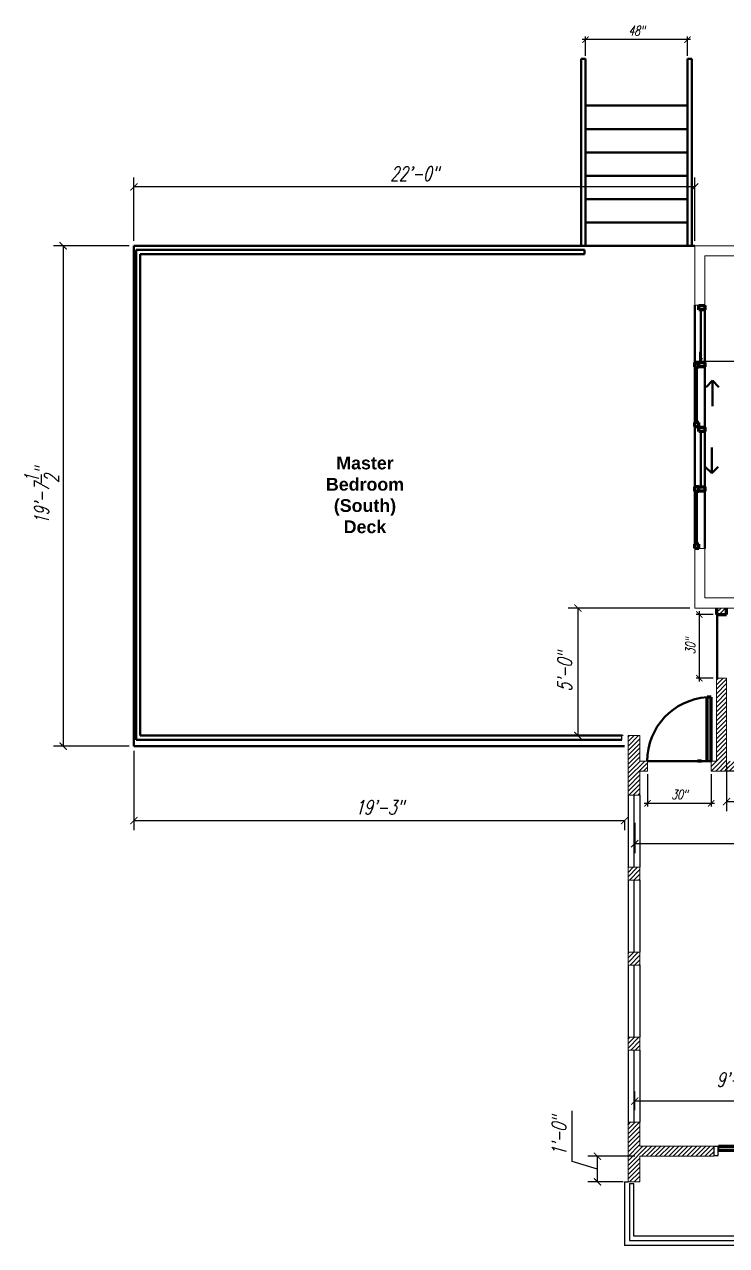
# Model space of a CAD drawing. Extents: x -938 to 746, y -693 to 167.
# Drawn here: x -938 to -607, y -470 to 104 of the extents above; entities that cross this region are included whole.
import ezdxf

# ---------------------------------------------------------------- set-up
doc = ezdxf.new("R2010")
doc.units = 0
doc.header["$LTSCALE"] = 48
doc.header["$MEASUREMENT"] = 0
doc.layers.get('Defpoints').update_dxf_attribs({"color": 11})
for name, color, linetype in [('A-Deck-Edge', 2, 'Continuous'), ('A-Deck-Guardrail', 1, 'Continuous'), ('A-Door', 1, 'Continuous'), ('A-FLOR', 1, 'Continuous'), ('A-Stair', 1, 'Continuous'), ('A-WALL-ext-exs', 2, 'Continuous'), ('A-Wall-Int', 3, 'Continuous'), ('A-Window', 74, 'Continuous'), ('Dim48', 1, 'Continuous'), ('Dim72', 1, 'Continuous'), ('hatch-walls', 165, 'Continuous')]:
    doc.layers.add(name, color=color, linetype=linetype)
doc.layers.add('A-Wall-ext', color=6, linetype='Continuous', lineweight=18)
doc.layers.add('Text-Room Names', color=11, linetype='Continuous', plot=False)
doc.styles.add('Arial_B', font='arialbd.ttf', dxfattribs={"height": 6})
doc.styles.add('ROMANS', font='romans.shx', dxfattribs={"width": 0.7, "oblique": 15})
doc.dimstyles.new('Dim48', dxfattribs={"dimscale": 48, "dimtxt": 0.125, "dimasz": 0.0625, "dimexe": 0.09375, "dimexo": 0.046875, "dimgap": 0.03125, "dimtad": 1, "dimdec": 3, "dimzin": 3, "dimdsep": 46, "dimlunit": 4, "dimtxsty": 'ROMANS', "dimblk1": 'ARCHTICK', "dimblk2": 'ARCHTICK', "dimsah": 1, "dimcen": 0.09375, "dimclrd": 256, "dimclre": 256, "dimclrt": 3, "dimadec": 0, "dimazin": 0, "dimtfac": 1, "dimtdec": 3, "dimtmove": 1, "dimatfit": 1, "dimldrblk": 'ARCHTICK', "dimfxl": 1, "dimtolj": 1, "dimtzin": 0, "dimarcsym": 0})
doc.dimstyles.new('Dim48-in', dxfattribs={"dimscale": 48, "dimtxt": 0.09375, "dimasz": 0.0625, "dimexe": 0.03125, "dimexo": 0.03125, "dimgap": 0.03125, "dimtad": 1, "dimdec": 3, "dimzin": 7, "dimdsep": 46, "dimlunit": 5, "dimtxsty": 'ROMANS', "dimblk1": 'ARCHTICK', "dimblk2": 'ARCHTICK', "dimsah": 1, "dimcen": 0.125, "dimdle": 0.03125, "dimclrd": 256, "dimclre": 256, "dimclrt": 3, "dimadec": 0, "dimazin": 0, "dimtfac": 1, "dimtdec": 3, "dimtmove": 1, "dimatfit": 1, "dimldrblk": 'ARCHTICK', "dimfxl": 1, "dimfrac": 2, "dimtolj": 1, "dimtzin": 0, "dimarcsym": 0})
doc.dimstyles.new('Dim72', dxfattribs={"dimscale": 72, "dimtxt": 0.09375, "dimasz": 0.046875, "dimexe": 0.0625, "dimexo": 0.03125, "dimgap": 0.03125, "dimtad": 1, "dimdec": 3, "dimzin": 1, "dimdsep": 46, "dimlunit": 4, "dimtxsty": 'ROMANS', "dimblk": 'ARCHTICK', "dimcen": 12, "dimclrd": 256, "dimclre": 256, "dimclrt": 3, "dimadec": 4, "dimazin": 0, "dimtfac": 1, "dimtdec": 3, "dimtmove": 1, "dimatfit": 2, "dimldrblk": 'ARCHTICK', "dimfxl": 1, "dimtolj": 1, "dimtzin": 0, "dimarcsym": 0})

# ---------------------------------------------------------------- blocks, each defined once
blk = doc.blocks.new('_ARCHTICK')
at = {"color": 0, "linetype": 'ByBlock', "ltscale": 48, "const_width": 0.15}
blk.add_lwpolyline([(-0.5, -0.5), (0.5, 0.5)], dxfattribs=at)
blk = doc.blocks.new('DIMBLOCK26-Level 1')
at = {"layer": 'Defpoints', "color": 0, "transparency": 16777216}
for p in [(-650.25, -269.3), (-316.75, -269.55), (-316.75, -281.34)]:
    blk.add_point(p, dxfattribs=at)
at = {"layer": 'Dim72', "lineweight": -2, "transparency": 16777216}
for p, q in [((-650.25, -271.55), (-650.25, -285.84)), ((-316.75, -271.8), (-316.75, -285.84)), ((-650.25, -281.34), (-316.75, -281.34))]:
    blk.add_line(p, q, dxfattribs=at)
at = {"layer": 'Dim72', "lineweight": -2, "transparency": 16777216, "xscale": 3.375, "yscale": 3.375, "zscale": 3.375, "rotation": 180}
blk.add_blockref('_ARCHTICK', (-650.25, -281.34), dxfattribs=at)
at = {"layer": 'Dim72', "lineweight": -2, "transparency": 16777216, "xscale": 3.375, "yscale": 3.375, "zscale": 3.375}
blk.add_blockref('_ARCHTICK', (-316.75, -281.34), dxfattribs=at)
at = {"layer": 'Dim72', "color": 3, "transparency": 16777216, "insert": (-483.5, -271.22), "char_height": 6.75, "width": 140.3626, "attachment_point": 5, "style": 'ROMANS'}
blk.add_mtext('\\A1;27\'-9{\\H1x;\\S1/2;}"%%P', dxfattribs=at)
blk = doc.blocks.new('DIMBLOCK31-Level 1')
at = {"layer": 'Defpoints', "color": 0, "transparency": 16777216}
for p in [(-607, -242.5), (-535, -242.5), (-535, -261.55)]:
    blk.add_point(p, dxfattribs=at)
at = {"layer": 'Dim72', "lineweight": -2, "transparency": 16777216}
for p, q in [((-607, -244.75), (-607, -266.05)), ((-535, -244.75), (-535, -266.05)), ((-607, -261.55), (-535, -261.55))]:
    blk.add_line(p, q, dxfattribs=at)
at = {"layer": 'Dim72', "lineweight": -2, "transparency": 16777216, "xscale": 3.375, "yscale": 3.375, "zscale": 3.375, "rotation": 180}
blk.add_blockref('_ARCHTICK', (-607, -261.55), dxfattribs=at)
at = {"layer": 'Dim72', "lineweight": -2, "transparency": 16777216, "xscale": 3.375, "yscale": 3.375, "zscale": 3.375}
blk.add_blockref('_ARCHTICK', (-535, -261.55), dxfattribs=at)
at = {"layer": 'Dim72', "color": 3, "transparency": 16777216, "insert": (-571, -255.28), "char_height": 6.75, "width": 115.4431, "attachment_point": 5, "style": 'ROMANS'}
blk.add_mtext('\\A1;6\'-0"', dxfattribs=at)
blk = doc.blocks.new('*D57')
at = {"layer": 'Defpoints', "color": 0, "transparency": 16777216}
for p in [(-886.01, 27.66), (-886.01, 0), (-622, 0)]:
    blk.add_point(p, dxfattribs=at)
at = {"layer": 'Dim72', "lineweight": -2, "transparency": 16777216}
for p, q in [((-886.01, 2.25), (-886.01, 32.16)), ((-622, 2.25), (-622, 32.16)), ((-622, 27.66), (-886.01, 27.66))]:
    blk.add_line(p, q, dxfattribs=at)
at = {"layer": 'Dim72', "lineweight": -2, "transparency": 16777216, "xscale": 3.375, "yscale": 3.375, "zscale": 3.375, "rotation": 180}
blk.add_blockref('_ARCHTICK', (-886.01, 27.66), dxfattribs=at)
at = {"layer": 'Dim72', "lineweight": -2, "transparency": 16777216, "xscale": 3.375, "yscale": 3.375, "zscale": 3.375}
blk.add_blockref('_ARCHTICK', (-622, 27.66), dxfattribs=at)
at = {"layer": 'Dim72', "color": 3, "transparency": 16777216, "insert": (-754, 33.93), "char_height": 6.75, "attachment_point": 5, "style": 'ROMANS'}
blk.add_mtext('\\A1;22\'-0"', dxfattribs=at)
blk = doc.blocks.new('*D58')
at = {"layer": 'Defpoints', "color": 0, "transparency": 16777216}
for p in [(-886.01, 0), (-919.35, -235.49), (-886.01, -235.49)]:
    blk.add_point(p, dxfattribs=at)
at = {"layer": 'Dim72', "lineweight": -2, "transparency": 16777216}
for p, q in [((-888.26, 0), (-923.85, 0)), ((-919.35, 0), (-919.35, -235.49)), ((-888.26, -235.49), (-923.85, -235.49))]:
    blk.add_line(p, q, dxfattribs=at)
at = {"layer": 'Dim72', "lineweight": -2, "transparency": 16777216, "xscale": 3.375, "yscale": 3.375, "zscale": 3.375}
for p, rotation in [((-919.35, 0), 90), ((-919.35, -235.49), 270)]:
    blk.add_blockref('_ARCHTICK', p, dxfattribs=dict(at, rotation=rotation))
at = {"layer": 'Dim72', "color": 3, "transparency": 16777216, "insert": (-929.48, -117.75), "char_height": 6.75, "attachment_point": 5, "rotation": 90, "style": 'ROMANS'}
blk.add_mtext('\\A1;19\'-7{\\H1x;\\S1/2;}"', dxfattribs=at)
blk = doc.blocks.new('*D59')
at = {"layer": 'Defpoints', "color": 0, "transparency": 16777216}
for p in [(-886.01, -235.49), (-655, -268.32), (-655, -270.51)]:
    blk.add_point(p, dxfattribs=at)
at = {"layer": 'Dim72', "lineweight": -2, "transparency": 16777216}
for p, q in [((-886.01, -237.74), (-886.01, -275.01)), ((-886.01, -270.51), (-655, -270.51)), ((-655, -270.57), (-655, -275.01))]:
    blk.add_line(p, q, dxfattribs=at)
at = {"layer": 'Dim72', "lineweight": -2, "transparency": 16777216, "xscale": 3.375, "yscale": 3.375, "zscale": 3.375, "rotation": 180}
blk.add_blockref('_ARCHTICK', (-886.01, -270.51), dxfattribs=at)
at = {"layer": 'Dim72', "lineweight": -2, "transparency": 16777216, "xscale": 3.375, "yscale": 3.375, "zscale": 3.375}
blk.add_blockref('_ARCHTICK', (-655, -270.51), dxfattribs=at)
at = {"layer": 'Dim72', "color": 3, "transparency": 16777216, "insert": (-770.5, -264.24), "char_height": 6.75, "attachment_point": 5, "style": 'ROMANS'}
blk.add_mtext('\\A1;19\'-3"', dxfattribs=at)
blk = doc.blocks.new('*D60')
at = {"layer": 'Defpoints', "color": 0, "transparency": 16777216}
for p in [(-650.25, -402.55), (-650.25, -409.04), (-535.01, -423.75)]:
    blk.add_point(p, dxfattribs=at)
at = {"layer": 'Dim72', "lineweight": -2, "transparency": 16777216}
for p, q in [((-650.25, -406.79), (-650.25, -398.05)), ((-535.01, -421.5), (-535.01, -398.05)), ((-535.01, -402.55), (-650.25, -402.55))]:
    blk.add_line(p, q, dxfattribs=at)
at = {"layer": 'Dim72', "lineweight": -2, "transparency": 16777216, "xscale": 3.375, "yscale": 3.375, "zscale": 3.375, "rotation": 180}
blk.add_blockref('_ARCHTICK', (-650.25, -402.55), dxfattribs=at)
at = {"layer": 'Dim72', "lineweight": -2, "transparency": 16777216, "xscale": 3.375, "yscale": 3.375, "zscale": 3.375}
blk.add_blockref('_ARCHTICK', (-535.01, -402.55), dxfattribs=at)
at = {"layer": 'Dim72', "color": 3, "transparency": 16777216, "insert": (-598.2, -392.42), "char_height": 6.75, "attachment_point": 5, "style": 'ROMANS'}
blk.add_mtext('\\A1;9\'-7{\\H1x;\\S1/4;}"%%P', dxfattribs=at)
blk = doc.blocks.new('*D62')
at = {"layer": 'Defpoints', "color": 0, "transparency": 16777216}
for p in [(-644.25, -247.25), (-614.25, -247.25), (-644.25, -262.43)]:
    blk.add_point(p, dxfattribs=at)
at = {"layer": 'Dim48', "lineweight": -2, "transparency": 16777216}
for p, q in [((-644.25, -248.75), (-644.25, -263.93)), ((-614.25, -248.75), (-614.25, -263.93)), ((-612.75, -262.43), (-645.75, -262.43))]:
    blk.add_line(p, q, dxfattribs=at)
at = {"layer": 'Dim48', "lineweight": -2, "transparency": 16777216, "xscale": 3, "yscale": 3, "zscale": 3, "rotation": 180}
blk.add_blockref('_ARCHTICK', (-644.25, -262.43), dxfattribs=at)
at = {"layer": 'Dim48', "lineweight": -2, "transparency": 16777216, "xscale": 3, "yscale": 3, "zscale": 3}
blk.add_blockref('_ARCHTICK', (-614.25, -262.43), dxfattribs=at)
at = {"layer": 'Dim48', "color": 3, "transparency": 16777216, "insert": (-629.25, -258.25), "char_height": 4.5, "attachment_point": 5, "style": 'ROMANS'}
blk.add_mtext('\\A1;30"', dxfattribs=at)
blk = doc.blocks.new('*D63')
at = {"layer": 'Defpoints', "color": 0, "transparency": 16777216}
for p in [(-622.01, -170.5), (-677.02, -230.5), (-653.37, -230.5)]:
    blk.add_point(p, dxfattribs=at)
at = {"layer": 'Dim72', "lineweight": -2, "transparency": 16777216}
for p, q in [((-624.26, -170.5), (-681.52, -170.5)), ((-677.02, -170.5), (-677.02, -230.5)), ((-655.62, -230.5), (-681.52, -230.5))]:
    blk.add_line(p, q, dxfattribs=at)
at = {"layer": 'Dim72', "lineweight": -2, "transparency": 16777216, "xscale": 3.375, "yscale": 3.375, "zscale": 3.375}
for p, rotation in [((-677.02, -170.5), 90), ((-677.02, -230.5), 270)]:
    blk.add_blockref('_ARCHTICK', p, dxfattribs=dict(at, rotation=rotation))
at = {"layer": 'Dim72', "color": 3, "transparency": 16777216, "insert": (-683.29, -200.5), "char_height": 6.75, "attachment_point": 5, "rotation": 90, "style": 'ROMANS'}
blk.add_mtext('\\A1;5\'-0"', dxfattribs=at)
blk = doc.blocks.new('*D101')
at = {"layer": 'Defpoints', "color": 0, "transparency": 16777216}
for p in [(-619.63, -54.48), (-619.63, -57), (-459.51, -60.57)]:
    blk.add_point(p, dxfattribs=at)
at = {"layer": 'Dim48', "lineweight": -2, "transparency": 16777216}
for p, q in [((-619.63, -54.75), (-619.63, -49.98)), ((-459.51, -58.32), (-459.51, -49.98)), ((-459.51, -54.48), (-619.63, -54.48))]:
    blk.add_line(p, q, dxfattribs=at)
at = {"layer": 'Dim48', "lineweight": -2, "transparency": 16777216, "xscale": 3, "yscale": 3, "zscale": 3, "rotation": 180}
blk.add_blockref('_ARCHTICK', (-619.63, -54.48), dxfattribs=at)
at = {"layer": 'Dim48', "lineweight": -2, "transparency": 16777216, "xscale": 3, "yscale": 3, "zscale": 3}
blk.add_blockref('_ARCHTICK', (-459.51, -54.48), dxfattribs=at)
at = {"layer": 'Dim48', "color": 3, "transparency": 16777216, "insert": (-496.74, -45.98), "char_height": 6, "attachment_point": 5, "style": 'ROMANS'}
blk.add_mtext('\\A1;13\'-4{\\H1x;\\S1/8;}"', dxfattribs=at)
blk = doc.blocks.new('*D111')
at = {"layer": 'Defpoints', "color": 0, "transparency": 16777216}
for p in [(-667.8, -428.5), (-647.87, -428.5), (-653.37, -440.5)]:
    blk.add_point(p, dxfattribs=at)
at = {"layer": 'Dim72', "lineweight": -2, "transparency": 16777216}
for p, q in [((-679.7, -430.93), (-679.7, -407.04)), ((-667.8, -434.5), (-679.7, -430.93)), ((-650.12, -428.5), (-672.3, -428.5)), ((-667.8, -440.5), (-667.8, -428.5)), ((-655.62, -440.5), (-672.3, -440.5))]:
    blk.add_line(p, q, dxfattribs=at)
at = {"layer": 'Dim72', "lineweight": -2, "transparency": 16777216, "xscale": 3.375, "yscale": 3.375, "zscale": 3.375}
for p, rotation in [((-667.8, -428.5), 90), ((-667.8, -440.5), 270)]:
    blk.add_blockref('_ARCHTICK', p, dxfattribs=dict(at, rotation=rotation))
at = {"layer": 'Dim72', "color": 3, "transparency": 16777216, "insert": (-685.96, -418.99), "char_height": 6.75, "attachment_point": 5, "rotation": 90, "style": 'ROMANS'}
blk.add_mtext('\\A1;1\'-0"', dxfattribs=at)
blk = doc.blocks.new('*D116')
at = {"layer": 'Defpoints', "color": 0, "transparency": 16777216}
for p in [(-611.75, -173.5), (-619.85, -203.5), (-611.75, -203.5)]:
    blk.add_point(p, dxfattribs=at)
at = {"layer": 'Dim48', "lineweight": -2, "transparency": 16777216}
for p, q in [((-619.85, -172), (-619.85, -205)), ((-613.25, -173.5), (-621.35, -173.5)), ((-613.25, -203.5), (-621.35, -203.5))]:
    blk.add_line(p, q, dxfattribs=at)
at = {"layer": 'Dim48', "lineweight": -2, "transparency": 16777216, "xscale": 3, "yscale": 3, "zscale": 3}
for p, rotation in [((-619.85, -173.5), 90), ((-619.85, -203.5), 270)]:
    blk.add_blockref('_ARCHTICK', p, dxfattribs=dict(at, rotation=rotation))
at = {"layer": 'Dim48', "color": 3, "transparency": 16777216, "insert": (-624.02, -188.5), "char_height": 4.5, "attachment_point": 5, "rotation": 90, "style": 'ROMANS'}
blk.add_mtext('\\A1;30"', dxfattribs=at)
blk = doc.blocks.new('*D117')
at = {"layer": 'Defpoints', "color": 0, "transparency": 16777216}
for p in [(-673.42, 97), (-673.42, 87.91), (-625.42, 87.91)]:
    blk.add_point(p, dxfattribs=at)
at = {"layer": 'Dim48', "lineweight": -2, "transparency": 16777216}
for p, q in [((-673.42, 89.41), (-673.42, 98.5)), ((-625.42, 89.41), (-625.42, 98.5)), ((-623.92, 97), (-674.92, 97))]:
    blk.add_line(p, q, dxfattribs=at)
at = {"layer": 'Dim48', "lineweight": -2, "transparency": 16777216, "xscale": 3, "yscale": 3, "zscale": 3, "rotation": 180}
blk.add_blockref('_ARCHTICK', (-673.42, 97), dxfattribs=at)
at = {"layer": 'Dim48', "lineweight": -2, "transparency": 16777216, "xscale": 3, "yscale": 3, "zscale": 3}
blk.add_blockref('_ARCHTICK', (-625.42, 97), dxfattribs=at)
at = {"layer": 'Dim48', "color": 3, "transparency": 16777216, "insert": (-649.42, 101.18), "char_height": 4.5, "attachment_point": 5, "style": 'ROMANS'}
blk.add_mtext('\\A1;48"', dxfattribs=at)

msp = doc.modelspace()

# ---------------------------------------------------------------- hatches: boundary and pattern name
at = {"layer": 'hatch-walls'}
h = msp.add_hatch(dxfattribs=at)
h.set_pattern_fill('ANSI31', color=256, scale=12)
h.paths.add_polyline_path([(-607, -170.5), (-611.75, -170.5), (-611.75, -173.5), (-607, -173.5)])
h = msp.add_hatch(dxfattribs=at)
h.set_pattern_fill('ANSI31', color=256, scale=12)
h.paths.add_polyline_path([(-607, -203.5), (-611.75, -203.5), (-611.75, -242.5), (-614.25, -242.5), (-614.25, -247.25), (-607, -247.25)])
h = msp.add_hatch(dxfattribs=at)
h.set_pattern_fill('ANSI31', color=256, scale=12)
h.paths.add_polyline_path([(-647.8685, -230.5), (-653.3685, -230.5), (-653.3685, -258.4855), (-647.8685, -258.4855), (-647.8685, -247.25), (-644.25, -247.25), (-644.25, -242.5), (-647.8685, -242.5)])
h = msp.add_hatch(dxfattribs=at)
h.set_pattern_fill('ANSI31', color=256, scale=12)
h.paths.add_polyline_path([(-530.25, -242.5), (-607, -242.5), (-607, -247.25), (-530.25, -247.25)])
h = msp.add_hatch(dxfattribs=at)
h.set_pattern_fill('ANSI31', color=256, scale=12)
h.paths.add_polyline_path([(-647.8685, -292.4855), (-653.3685, -292.4855), (-653.3685, -298.4855), (-647.8685, -298.4855)])
h = msp.add_hatch(dxfattribs=at)
h.set_pattern_fill('ANSI31', color=256, scale=12)
h.paths.add_polyline_path([(-647.8685, -332.4855), (-653.3685, -332.4855), (-653.3685, -338.4855), (-647.8685, -338.4855)])
h = msp.add_hatch(dxfattribs=at)
h.set_pattern_fill('ANSI31', color=256, scale=12)
h.paths.add_polyline_path([(-647.8685, -372.4855), (-653.3685, -372.4855), (-653.3685, -378.4855), (-647.8685, -378.4855)])
h = msp.add_hatch(dxfattribs=at)
h.set_pattern_fill('ANSI31', color=256, scale=12)
h.paths.add_polyline_path([(-647.8685, -412.4855), (-653.3685, -412.4855), (-653.3685, -440.5), (-647.8685, -440.5), (-647.8685, -428.5), (-613, -428.5), (-613, -423.75), (-647.8685, -423.75)])

# ---------------------------------------------------------------- linework, layer by layer
at = {"layer": 'A-Deck-Edge', "lineweight": 40}
for p, q in [((-673.4171, 0), (-886.0079, 0)), ((-886.0079, 0), (-886.0079, -235.4943)), ((-627.4171, 0), (-671.4171, 0)), ((-622.0079, 0), (-625.4171, 0)), ((-622.0079, 0), (-622.0079, 0)), ((-886.0079, -235.4943), (-655, -235.4943))]:
    msp.add_line(p, q, dxfattribs=at)
at = {"layer": 'A-Deck-Edge'}
for p, q in [((-655, -440.5), (-655, -470.5)), ((-655, -440.5), (-653.3685, -440.5)), ((-401.9059, -470.5), (-655, -470.5))]:
    msp.add_line(p, q, dxfattribs=at)
at = {"layer": 'A-Deck-Guardrail', "lineweight": 40}
for p, q in [((-885.0079, -232.4943), (-885.0079, -2)), ((-885.0079, -2), (-673.9667, -2)), ((-885.0079, -2), (-673.9667, -2)), ((-885.0079, -232.4943), (-885.0079, -2)), ((-883.0079, -4), (-883.0076, -230.4943)), ((-673.9667, -4), (-883.0079, -4)), ((-883.0079, -4), (-673.9667, -4)), ((-883.0076, -230.4943), (-883.0079, -4)), ((-673.9667, -2), (-673.9667, -4)), ((-656.2612, -232.4944), (-885.0079, -232.4943)), ((-656.2611, -230.5003), (-883.0079, -230.4943))]:
    msp.add_line(p, q, dxfattribs=at)
at = {"layer": 'A-Deck-Guardrail', "color": 10, "lineweight": 40}
msp.add_line((-673.9667, -2), (-673.9667, -4), dxfattribs=at)
at = {"layer": 'A-Deck-Guardrail'}
for p, q in [((-656.2612, -232.4944), (-656.2611, -230.5003)), ((-652.7372, -441.3315), (-652.7386, -468.0396)), ((-652.7372, -441.3315), (-650.7358, -441.3316)), ((-650.7386, -466.0752), (-650.7372, -441.3316)), ((-652.7386, -468.0396), (-401.5018, -468.0757)), ((-400.6739, -466.0752), (-650.7386, -466.0753))]:
    msp.add_line(p, q, dxfattribs=at)
at = {"layer": 'A-Door', "lineweight": 60}
for p, q in [((-616.125, -242.5), (-616.125, -212.4961)), ((-614.25, -212.4961), (-616.125, -212.4961)), ((-614.25, -242.5), (-614.25, -212.4961)), ((-618.75, -242.5), (-620.75, -242.5))]:
    msp.add_line(p, q, dxfattribs=at)
at = {"layer": 'A-Door', "lineweight": 40}
msp.add_arc((-614.286, -242.5), 30.0624, 93.5758705, 180, dxfattribs=at)
at = {"layer": 'A-FLOR', "lineweight": 40}
for p, q in [((-622.0079, -142.5), (-622.0079, -28)), ((-617.2579, -142.5), (-617.2579, -28)), ((-611.5, -173.5), (-611.5, -203.5)), ((-614.2884, -242.5), (-644.2884, -242.5))]:
    msp.add_line(p, q, dxfattribs=at)
at = {"layer": 'A-FLOR'}
for p, q in [((-653.3685, -258.4855), (-653.3685, -292.4855)), ((-647.8685, -258.4855), (-647.8685, -292.4855)), ((-653.3685, -298.4855), (-653.3685, -332.4855)), ((-647.8685, -298.4855), (-647.8685, -332.4855)), ((-653.3685, -338.4855), (-653.3685, -372.4855)), ((-647.8685, -338.4855), (-647.8685, -372.4855)), ((-653.3685, -378.4855), (-653.3685, -412.4855)), ((-647.8685, -378.4855), (-647.8685, -412.4855))]:
    msp.add_line(p, q, dxfattribs=at)
at = {"layer": 'A-Stair', "lineweight": 40}
for p, q in [((-673.4171, 87.9064), (-675.4171, 87.9064)), ((-675.4171, 87.9064), (-675.4171, 0)), ((-673.4171, 87.9064), (-673.4171, 76.9064)), ((-623.4171, 87.9064), (-625.4171, 87.9064)), ((-625.4171, 87.9064), (-625.4171, 76.9064)), ((-623.4171, 87.9064), (-623.4171, 0)), ((-673.4171, 76.9064), (-673.4171, 65.9064)), ((-625.4171, 76.9064), (-625.4171, 65.9064)), ((-673.4171, 65.9064), (-673.4171, 54.9064)), ((-625.4171, 65.9064), (-673.4171, 65.9064)), ((-625.4171, 65.9064), (-625.4171, 54.9064)), ((-673.4171, 54.9064), (-673.4171, 0)), ((-625.4171, 54.9064), (-673.4171, 54.9064)), ((-625.4171, 54.9064), (-625.4171, 0)), ((-625.4171, 43.9064), (-673.4171, 43.9064)), ((-625.4171, 32.9064), (-673.4171, 32.9064)), ((-625.4171, 21.9064), (-673.4171, 21.9064)), ((-625.4171, 10.9064), (-673.4171, 10.9064)), ((-671.4171, -0.0936), (-673.4171, -0.0936)), ((-671.4171, -0.0936), (-673.4171, -0.0936)), ((-625.4171, -0.0936), (-627.4171, -0.0936)), ((-625.4171, -0.0936), (-627.4171, -0.0936))]:
    msp.add_line(p, q, dxfattribs=at)
at = {"layer": 'A-Wall-ext', "lineweight": 9}
for p, q in [((-622.0079, -28), (-617.2579, -28)), ((-617.2579, -142.5), (-622.0079, -142.5))]:
    msp.add_line(p, q, dxfattribs=at)
at = {"layer": 'A-Wall-ext', "lineweight": 60}
for p, q in [((-611.75, -170.5), (-611.75, -173.5)), ((-607, -173.5), (-607, -170.5)), ((-611.75, -173.5), (-607, -173.5))]:
    msp.add_line(p, q, dxfattribs=at)
at = {"layer": 'A-Wall-ext'}
for p, q in [((-607, -170.5), (-611.75, -170.5)), ((-611.75, -203.5), (-611.75, -242.5)), ((-607, -203.5), (-611.75, -203.5)), ((-607, -247.25), (-607, -203.5)), ((-653.3685, -230.5), (-653.3685, -258.4855)), ((-647.8685, -230.5), (-653.3685, -230.5)), ((-647.8685, -242.5), (-647.8685, -230.5)), ((-644.25, -242.5), (-647.8685, -242.5)), ((-644.25, -247.25), (-644.25, -242.5)), ((-611.75, -242.5), (-614.25, -242.5)), ((-614.25, -242.5), (-614.25, -247.25)), ((-647.8685, -247.25), (-644.25, -247.25)), ((-647.8685, -258.4855), (-647.8685, -247.25)), ((-614.25, -247.25), (-607, -247.25)), ((-653.3685, -258.4855), (-647.8685, -258.4855)), ((-653.3685, -412.4855), (-653.3685, -440.5)), ((-647.8685, -412.4855), (-653.3685, -412.4855)), ((-647.8685, -423.75), (-647.8685, -412.4855)), ((-613, -423.75), (-647.8685, -423.75)), ((-613, -428.5), (-613, -423.75)), ((-647.8685, -440.5), (-647.8685, -428.5)), ((-647.8685, -428.5), (-613, -428.5)), ((-653.3685, -440.5), (-647.8685, -440.5))]:
    msp.add_line(p, q, dxfattribs=at)
for points in [[(-653.3685, -298.4855), (-647.8685, -298.4855), (-647.8685, -292.4855), (-653.3685, -292.4855)], [(-653.3685, -338.4855), (-647.8685, -338.4855), (-647.8685, -332.4855), (-653.3685, -332.4855)], [(-653.3685, -378.4855), (-647.8685, -378.4855), (-647.8685, -372.4855), (-653.3685, -372.4855)]]:
    msp.add_lwpolyline(points, close=True, dxfattribs=at)
at = {"layer": 'A-WALL-ext-exs', "lineweight": 9}
for p, q in [((-586.7579, 0), (-622.0079, 0)), ((-622.0079, 0), (-622.0079, -28)), ((-617.2579, -4.75), (-586.7579, -4.75)), ((-617.2579, -28), (-617.2579, -4.75)), ((-622.0079, -142.5), (-622.0079, -170.5)), ((-617.2579, -165.75), (-617.2579, -142.5)), ((-585.0565, -165.75), (-617.2579, -165.75)), ((-622.0079, -170.5), (-585.0565, -170.5))]:
    msp.add_line(p, q, dxfattribs=at)
at = {"layer": 'A-Wall-Int'}
msp.add_line((-530.25, -247.25), (-607, -247.25), dxfattribs=at)
at = {"layer": 'A-Window', "lineweight": 60}
for p, q in [((-620.0483, -28.1559), (-617.2983, -28.1559)), ((-620.0483, -30.1559), (-620.0483, -28.1559)), ((-620.0483, -28.1559), (-617.2983, -28.1559)), ((-620.0483, -30.1559), (-620.0483, -28.1559)), ((-617.2983, -28.1559), (-617.2983, -30.1559)), ((-617.2983, -28.1559), (-617.2983, -30.1559)), ((-617.2983, -30.1559), (-620.0483, -30.1559)), ((-617.2983, -30.1559), (-620.0483, -30.1559)), ((-620.0483, -55), (-622.0483, -55)), ((-622.0483, -55), (-622.0483, -57)), ((-620.0483, -55), (-622.0483, -55)), ((-622.0483, -55), (-622.0483, -57)), ((-622.0483, -57), (-620.0483, -57)), ((-622.0483, -57), (-620.0483, -57)), ((-620.0483, -57), (-620.0483, -55)), ((-620.0483, -55), (-617.2983, -55)), ((-620.0483, -57), (-620.0483, -55)), ((-620.0483, -57), (-620.0483, -55)), ((-620.0483, -57), (-620.0483, -55)), ((-620.0483, -55), (-617.2983, -55)), ((-620.0483, -57), (-620.0483, -55)), ((-620.0483, -57), (-620.0483, -55)), ((-617.2983, -57), (-620.0483, -57)), ((-617.2983, -57), (-620.0483, -57)), ((-617.2983, -55), (-617.2983, -57)), ((-617.2983, -55), (-617.2983, -57)), ((-620.0483, -83.1492), (-622.0483, -83.1492)), ((-622.0483, -83.1492), (-622.0483, -85.1492)), ((-620.0483, -83.1492), (-622.0483, -83.1492)), ((-622.0483, -83.1492), (-622.0483, -85.1492)), ((-622.0483, -85.1492), (-620.0483, -85.1492)), ((-622.0483, -85.1492), (-620.0483, -85.1492)), ((-620.0483, -85.1492), (-620.0483, -83.1492)), ((-620.0483, -85.1492), (-620.0483, -83.1492)), ((-620.0483, -85.3795), (-617.2983, -85.3795)), ((-620.0483, -87.3795), (-620.0483, -85.3795)), ((-620.0483, -85.3795), (-617.2983, -85.3795)), ((-620.0483, -87.3795), (-620.0483, -85.3795)), ((-617.2983, -85.3795), (-617.2983, -87.3795)), ((-617.2983, -85.3795), (-617.2983, -87.3795)), ((-617.2983, -87.3795), (-620.0483, -87.3795)), ((-617.2983, -87.3795), (-620.0483, -87.3795)), ((-620.0483, -113.5), (-622.0483, -113.5)), ((-622.0483, -113.5), (-622.0483, -115.5)), ((-620.0483, -113.5), (-622.0483, -113.5)), ((-622.0483, -113.5), (-622.0483, -115.5)), ((-620.0483, -115.5), (-620.0483, -113.5)), ((-620.0483, -113.5), (-617.2983, -113.5)), ((-620.0483, -115.5), (-620.0483, -113.5)), ((-620.0483, -115.5), (-620.0483, -113.5)), ((-620.0483, -115.5), (-620.0483, -113.5)), ((-620.0483, -113.5), (-617.2983, -113.5)), ((-620.0483, -115.5), (-620.0483, -113.5)), ((-620.0483, -115.5), (-620.0483, -113.5)), ((-617.2983, -113.5), (-617.2983, -115.5)), ((-617.2983, -113.5), (-617.2983, -115.5)), ((-622.0483, -115.5), (-620.0483, -115.5)), ((-622.0483, -115.5), (-620.0483, -115.5)), ((-617.2983, -115.5), (-620.0483, -115.5)), ((-617.2983, -115.5), (-620.0483, -115.5)), ((-620.0483, -140.3845), (-622.0483, -140.3845)), ((-622.0483, -140.3845), (-622.0483, -142.3845)), ((-620.0483, -140.3845), (-622.0483, -140.3845)), ((-622.0483, -140.3845), (-622.0483, -142.3845)), ((-622.0483, -142.3845), (-620.0483, -142.3845)), ((-622.0483, -142.3845), (-620.0483, -142.3845)), ((-620.0483, -142.3845), (-620.0483, -140.3845)), ((-620.0483, -142.3845), (-620.0483, -140.3845)), ((-576.3984, -423.9187), (-610.8742, -423.9187)), ((-610.8742, -425.6687), (-576.3984, -425.6687))]:
    msp.add_line(p, q, dxfattribs=at)
at = {"layer": 'A-Window', "lineweight": 40}
for p, q in [((-619.0483, -30.1559), (-619.0483, -55)), ((-619.0483, -30.1559), (-619.0483, -55)), ((-621.0483, -83.1492), (-621.0483, -57)), ((-621.0483, -83.1492), (-621.0483, -57)), ((-616.6528, -66.5), (-613.6528, -63.5)), ((-616.6528, -66.5), (-613.6528, -63.5)), ((-610.6528, -66.5), (-613.6528, -63.5)), ((-613.6528, -75.5), (-613.6528, -63.5)), ((-610.6528, -66.5), (-613.6528, -63.5)), ((-613.6528, -75.5), (-613.6528, -63.5)), ((-619.0483, -87.3795), (-619.0483, -113.5)), ((-619.0483, -87.3795), (-619.0483, -113.5)), ((-614.0134, -95), (-614.0134, -107)), ((-614.0134, -95), (-614.0134, -107)), ((-617.0134, -104), (-614.0134, -107)), ((-617.0134, -104), (-614.0134, -107)), ((-611.0134, -104), (-614.0134, -107)), ((-611.0134, -104), (-614.0134, -107)), ((-621.0483, -140.3845), (-621.0483, -115.5))]:
    msp.add_line(p, q, dxfattribs=at)
at = {"layer": 'A-Window'}
for p, q in [((-650.6185, -258.4855), (-650.6185, -292.4855)), ((-650.6185, -298.6811), (-650.6185, -332.4855)), ((-650.6185, -338.4855), (-650.6185, -372.4855)), ((-650.6185, -378.4855), (-650.6185, -412.4855)), ((-610.8742, -423.9187), (-610.8742, -425.6687))]:
    msp.add_line(p, q, dxfattribs=at)
msp.add_lwpolyline([(-612.9375, -428.125), (-610.9375, -428.125), (-610.9375, -423.924), (-612.9375, -423.924)], close=True, dxfattribs=at)

# ---------------------------------------------------------------- texts
at = {"layer": 'Text-Room Names', "insert": (-795.7936, -99.2563), "char_height": 6, "width": 37.1175, "attachment_point": 1, "style": 'Arial_B'}
msp.add_mtext('\\pxqc;Master Bedroom (South) Deck', dxfattribs=at)

# ---------------------------------------------------------------- dimensions: what is measured, and where the dimension line sits
at = {"layer": 'Dim48'}
for base, p1, p2, picture, middle in [((-673.4171, 96.9988), (-625.4171, 87.9064), (-673.4171, 87.9064), '*D117', (-649.4171, 101.1774)), ((-644.25, -262.4308), (-614.25, -247.25), (-644.25, -247.25), '*D62', (-629.25, -258.2523))]:
    dim = msp.add_linear_dim(base=base, p1=p1, p2=p2, dimstyle='Dim48-in', override={"dimpost": '"'}, dxfattribs=at)
    dim.commit()
    dim.dimension.update_dxf_attribs({"geometry": picture, "text_midpoint": middle})
dim = msp.add_linear_dim(base=(-619.6318, -54.4823), p1=(-459.5079, -60.5712), p2=(-619.6318, -57), dimstyle='Dim48', dxfattribs=at)
dim.commit()
dim.dimension.update_dxf_attribs({"geometry": '*D101', "text_midpoint": (-496.7389, -54.4823), "dimtype": 160})
dim = msp.add_linear_dim(base=(-619.8463, -203.5), p1=(-611.75, -173.5), p2=(-611.75, -203.5), angle=90, dimstyle='Dim48-in', override={"dimpost": '"'}, dxfattribs=at)
dim.commit()
dim.dimension.update_dxf_attribs({"geometry": '*D116', "text_midpoint": (-624.0248, -188.5)})
at = {"layer": 'Dim72'}
for base, p1, p2, picture, middle in [((-886.0079, 27.6635), (-621.9996, 0), (-886.0079, 0), '*D57', (-754.0037, 33.9313)), ((-655, -270.5085), (-886.0079, -235.4943), (-655, -268.3243), '*D59', (-770.5039, -264.2407)), ((-535, -261.5454), (-607, -242.5), (-535, -242.5), 'DIMBLOCK31-Level 1', (-571, -255.2776))]:
    dim = msp.add_linear_dim(base=base, p1=p1, p2=p2, dimstyle='Dim72', dxfattribs=at)
    dim.commit()
    dim.dimension.update_dxf_attribs({"geometry": picture, "text_midpoint": middle})
for base, p1, p2, picture, middle in [((-919.3511, -235.4943), (-886.0079, 0), (-886.0079, -235.4943), '*D58', (-929.4761, -117.7472)), ((-677.0176, -230.5), (-622.0079, -170.5), (-653.3685, -230.5), '*D63', (-683.2855, -200.5)), ((-667.8034, -428.5), (-653.3685, -440.5), (-647.8685, -428.5), '*D111', (-685.9641, -428.6821))]:
    dim = msp.add_linear_dim(base=base, p1=p1, p2=p2, angle=90, dimstyle='Dim72', dxfattribs=at)
    dim.commit()
    dim.dimension.update_dxf_attribs({"geometry": picture, "text_midpoint": middle})
dim = msp.add_linear_dim(base=(-316.75, -281.3428), p1=(-650.25, -269.3028), p2=(-316.75, -269.5528), text='<>%%P', dimstyle='Dim72', dxfattribs=at)
dim.commit()
dim.dimension.update_dxf_attribs({"geometry": 'DIMBLOCK26-Level 1', "text_midpoint": (-483.5, -271.2178)})
dim = msp.add_linear_dim(base=(-650.25, -402.5495), p1=(-535.0084, -423.75), p2=(-650.25, -409.0449), text='<>%%P', dimstyle='Dim72', dxfattribs=at)
dim.commit()
dim.dimension.update_dxf_attribs({"geometry": '*D60', "text_midpoint": (-598.2043, -402.5495), "dimtype": 160})

doc.saveas('drawing.dxf')
